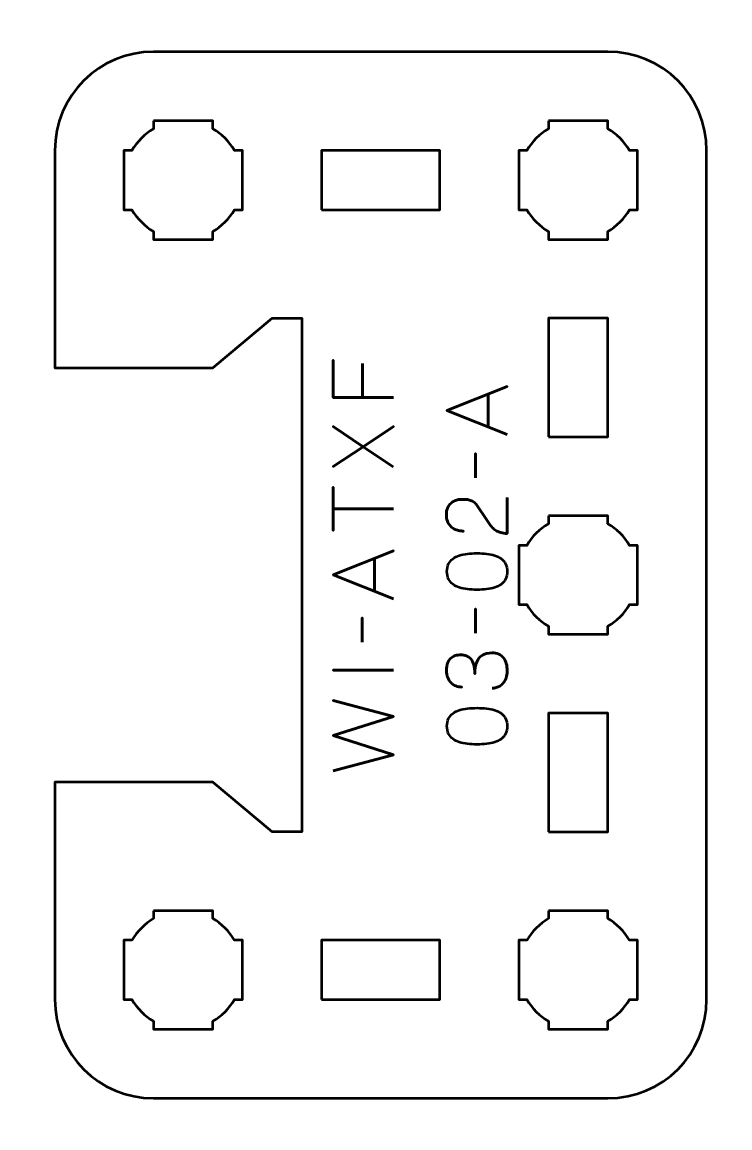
# Model space of a CAD drawing. Header units: centimetres. Extents: x -21 to 0, y -29.7 to 0.
# Drawn here: x -8.24 to -4.66, y -17.22 to -11.62 of the extents above; entities that cross this region are included whole.
import ezdxf

# ---------------------------------------------------------------- set-up
doc = ezdxf.new("R2010")
doc.units = ezdxf.units.CM
doc.header["$MEASUREMENT"] = 0
doc.layers.add('Layer 1', color=7, linetype='Continuous')

msp = doc.modelspace()

# ---------------------------------------------------------------- linework, layer by layer
at = {"layer": 'Layer 1', "color": 22, "lineweight": 53}
msp.add_open_spline([(-21, -29.19991), (-21, -29.19991), (-21, -0.49996), (-21, -0.49996), (-21, -0.49996), (-21, -0.22299), (-20.77691, 0), (-20.49991, 0), (-20.49991, 0), (-20.49991, 0), (-0.5001, 0), (-0.5001, 0), (-0.5001, 0), (-0.22296, 0), (0, -0.22299), (0, -0.49996), (0, -0.49996), (0, -0.49996), (0, -29.19991), (0, -29.19991), (0, -29.19991), (0, -29.47691), (-0.22296, -29.7), (-0.5001, -29.7), (-0.5001, -29.7), (-0.5001, -29.7), (-20.49991, -29.7), (-20.49991, -29.7), (-20.49991, -29.7), (-20.77691, -29.7), (-21, -29.47691), (-21, -29.19991)], degree=3, knots=[0, 0, 0, 0, 0.125, 0.125, 0.125, 0.125, 0.25, 0.25, 0.25, 0.25, 0.375, 0.375, 0.375, 0.375, 0.5, 0.5, 0.5, 0.5, 0.625, 0.625, 0.625, 0.625, 0.75, 0.75, 0.75, 0.75, 0.875, 0.875, 0.875, 0.875, 1, 1, 1, 1], dxfattribs=at)
at = {"layer": 'Layer 1', "color": 114, "lineweight": 53}
msp.add_open_spline([(-8.07493, -16.57487), (-8.07493, -16.57487), (-8.07494, -15.47493), (-8.07494, -15.47493), (-8.07494, -15.47493), (-8.07494, -15.47493), (-7.27494, -15.47494), (-7.27494, -15.47494), (-7.27494, -15.47494), (-7.27494, -15.47494), (-6.97493, -15.72494), (-6.97493, -15.72494), (-6.97493, -15.72494), (-6.97493, -15.72494), (-6.82493, -15.72494), (-6.82493, -15.72494), (-6.82493, -15.72494), (-6.82493, -15.72494), (-6.82493, -15.47493), (-6.82493, -15.47493), (-6.82493, -15.47493), (-6.82493, -15.47493), (-6.82493, -13.37494), (-6.82493, -13.37494), (-6.82493, -13.37494), (-6.82493, -13.37494), (-6.82493, -13.12494), (-6.82493, -13.12494), (-6.82493, -13.12494), (-6.82493, -13.12494), (-6.97493, -13.12494), (-6.97493, -13.12494), (-6.97493, -13.12494), (-6.97493, -13.12494), (-7.27493, -13.37494), (-7.27493, -13.37494), (-7.27493, -13.37494), (-7.27493, -13.37494), (-8.07493, -13.37494), (-8.07493, -13.37494), (-8.07493, -13.37494), (-8.07493, -13.37494), (-8.07493, -12.27501), (-8.07493, -12.27501), (-8.07493, -12.27501), (-8.07493, -11.99788), (-7.85183, -11.77492), (-7.57483, -11.77492), (-7.57483, -11.77492), (-7.57483, -11.77492), (-5.27491, -11.77492), (-5.27491, -11.77492), (-5.27491, -11.77492), (-4.9979, -11.77492), (-4.77495, -11.99788), (-4.77495, -12.27501), (-4.77495, -12.27501), (-4.77495, -12.27501), (-4.77495, -16.57487), (-4.77495, -16.57487), (-4.77495, -16.57487), (-4.77495, -16.85187), (-4.9979, -17.07496), (-5.27491, -17.07496), (-5.27491, -17.07496), (-5.27491, -17.07496), (-7.57483, -17.07496), (-7.57483, -17.07496), (-7.57483, -17.07496), (-7.85183, -17.07496), (-8.07493, -16.85187), (-8.07493, -16.57487)], degree=3, knots=[0, 0, 0, 0, 0.0555556, 0.0555556, 0.0555556, 0.0555556, 0.1111111, 0.1111111, 0.1111111, 0.1111111, 0.1666667, 0.1666667, 0.1666667, 0.1666667, 0.2222222, 0.2222222, 0.2222222, 0.2222222, 0.2777778, 0.2777778, 0.2777778, 0.2777778, 0.3333333, 0.3333333, 0.3333333, 0.3333333, 0.3888889, 0.3888889, 0.3888889, 0.3888889, 0.4444444, 0.4444444, 0.4444444, 0.4444444, 0.5, 0.5, 0.5, 0.5, 0.5555556, 0.5555556, 0.5555556, 0.5555556, 0.6111111, 0.6111111, 0.6111111, 0.6111111, 0.6666667, 0.6666667, 0.6666667, 0.6666667, 0.7222222, 0.7222222, 0.7222222, 0.7222222, 0.7777778, 0.7777778, 0.7777778, 0.7777778, 0.8333333, 0.8333333, 0.8333333, 0.8333333, 0.8888889, 0.8888889, 0.8888889, 0.8888889, 0.9444444, 0.9444444, 0.9444444, 0.9444444, 1, 1, 1, 1], dxfattribs=at)
at = {"layer": 'Layer 1', "lineweight": 53}
for points, knots in [([(-7.57489, -12.12502), (-7.57489, -12.12502), (-7.43032, -12.12502), (-7.43032, -12.12502), (-7.43032, -12.12502), (-7.43032, -12.12502), (-7.4249, -12.12495), (-7.4249, -12.12495), (-7.4249, -12.12495), (-7.4249, -12.12495), (-7.41947, -12.12502), (-7.41947, -12.12502), (-7.41947, -12.12502), (-7.41947, -12.12502), (-7.27489, -12.12502), (-7.27489, -12.12502), (-7.27489, -12.12502), (-7.27489, -12.12502), (-7.27489, -12.16508), (-7.27489, -12.16508), (-7.27489, -12.16508), (-7.22932, -12.19143), (-7.19134, -12.22944), (-7.165, -12.27501), (-7.165, -12.27501), (-7.165, -12.27501), (-7.12489, -12.27501), (-7.12489, -12.27501), (-7.12489, -12.27501), (-7.12489, -12.27501), (-7.12489, -12.57501), (-7.12489, -12.57501), (-7.12489, -12.57501), (-7.12489, -12.57501), (-7.16509, -12.57501), (-7.16509, -12.57501), (-7.16509, -12.57501), (-7.19143, -12.62051), (-7.22937, -12.65847), (-7.27489, -12.6848), (-7.27489, -12.6848), (-7.27489, -12.6848), (-7.27489, -12.72501), (-7.27489, -12.72501), (-7.27489, -12.72501), (-7.27489, -12.72501), (-7.57489, -12.72501), (-7.57489, -12.72501), (-7.57489, -12.72501), (-7.57489, -12.72501), (-7.57489, -12.68478), (-7.57489, -12.68478), (-7.57489, -12.68478), (-7.6204, -12.65845), (-7.65834, -12.6205), (-7.68469, -12.57501), (-7.68469, -12.57501), (-7.68469, -12.57501), (-7.72488, -12.57501), (-7.72488, -12.57501), (-7.72488, -12.57501), (-7.72488, -12.57501), (-7.72488, -12.42754), (-7.72488, -12.42754), (-7.72488, -12.42754), (-7.72488, -12.42754), (-7.7249, -12.42494), (-7.7249, -12.42494), (-7.7249, -12.42494), (-7.7249, -12.42494), (-7.72488, -12.42234), (-7.72488, -12.42234), (-7.72488, -12.42234), (-7.72488, -12.42234), (-7.72488, -12.27501), (-7.72488, -12.27501), (-7.72488, -12.27501), (-7.72488, -12.27501), (-7.68478, -12.27501), (-7.68478, -12.27501), (-7.68478, -12.27501), (-7.65844, -12.22945), (-7.62045, -12.19145), (-7.57489, -12.1651), (-7.57489, -12.1651), (-7.57489, -12.1651), (-7.57489, -12.12502), (-7.57489, -12.12502)], [0, 0, 0, 0, 0.0454545, 0.0454545, 0.0454545, 0.0454545, 0.0909091, 0.0909091, 0.0909091, 0.0909091, 0.1363636, 0.1363636, 0.1363636, 0.1363636, 0.1818182, 0.1818182, 0.1818182, 0.1818182, 0.2272727, 0.2272727, 0.2272727, 0.2272727, 0.2727273, 0.2727273, 0.2727273, 0.2727273, 0.3181818, 0.3181818, 0.3181818, 0.3181818, 0.3636364, 0.3636364, 0.3636364, 0.3636364, 0.4090909, 0.4090909, 0.4090909, 0.4090909, 0.4545455, 0.4545455, 0.4545455, 0.4545455, 0.5, 0.5, 0.5, 0.5, 0.5454545, 0.5454545, 0.5454545, 0.5454545, 0.5909091, 0.5909091, 0.5909091, 0.5909091, 0.6363636, 0.6363636, 0.6363636, 0.6363636, 0.6818182, 0.6818182, 0.6818182, 0.6818182, 0.7272727, 0.7272727, 0.7272727, 0.7272727, 0.7727273, 0.7727273, 0.7727273, 0.7727273, 0.8181818, 0.8181818, 0.8181818, 0.8181818, 0.8636364, 0.8636364, 0.8636364, 0.8636364, 0.9090909, 0.9090909, 0.9090909, 0.9090909, 0.9545455, 0.9545455, 0.9545455, 0.9545455, 1, 1, 1, 1]), ([(-5.57489, -12.12502), (-5.57489, -12.12502), (-5.43032, -12.12502), (-5.43032, -12.12502), (-5.43032, -12.12502), (-5.43032, -12.12502), (-5.4249, -12.12495), (-5.4249, -12.12495), (-5.4249, -12.12495), (-5.4249, -12.12495), (-5.41947, -12.12502), (-5.41947, -12.12502), (-5.41947, -12.12502), (-5.41947, -12.12502), (-5.27489, -12.12502), (-5.27489, -12.12502), (-5.27489, -12.12502), (-5.27489, -12.12502), (-5.27489, -12.16508), (-5.27489, -12.16508), (-5.27489, -12.16508), (-5.22932, -12.19143), (-5.19134, -12.22944), (-5.165, -12.27501), (-5.165, -12.27501), (-5.165, -12.27501), (-5.12489, -12.27501), (-5.12489, -12.27501), (-5.12489, -12.27501), (-5.12489, -12.27501), (-5.12489, -12.57501), (-5.12489, -12.57501), (-5.12489, -12.57501), (-5.12489, -12.57501), (-5.16509, -12.57501), (-5.16509, -12.57501), (-5.16509, -12.57501), (-5.19143, -12.62051), (-5.22937, -12.65847), (-5.27489, -12.6848), (-5.27489, -12.6848), (-5.27489, -12.6848), (-5.27489, -12.72501), (-5.27489, -12.72501), (-5.27489, -12.72501), (-5.27489, -12.72501), (-5.57489, -12.72501), (-5.57489, -12.72501), (-5.57489, -12.72501), (-5.57489, -12.72501), (-5.57489, -12.68478), (-5.57489, -12.68478), (-5.57489, -12.68478), (-5.6204, -12.65845), (-5.65834, -12.6205), (-5.68469, -12.57501), (-5.68469, -12.57501), (-5.68469, -12.57501), (-5.72488, -12.57501), (-5.72488, -12.57501), (-5.72488, -12.57501), (-5.72488, -12.57501), (-5.72488, -12.42754), (-5.72488, -12.42754), (-5.72488, -12.42754), (-5.72488, -12.42754), (-5.7249, -12.42494), (-5.7249, -12.42494), (-5.7249, -12.42494), (-5.7249, -12.42494), (-5.72488, -12.42234), (-5.72488, -12.42234), (-5.72488, -12.42234), (-5.72488, -12.42234), (-5.72488, -12.27501), (-5.72488, -12.27501), (-5.72488, -12.27501), (-5.72488, -12.27501), (-5.68478, -12.27501), (-5.68478, -12.27501), (-5.68478, -12.27501), (-5.65844, -12.22945), (-5.62045, -12.19145), (-5.57489, -12.1651), (-5.57489, -12.1651), (-5.57489, -12.1651), (-5.57489, -12.12502), (-5.57489, -12.12502)], [0, 0, 0, 0, 0.0454545, 0.0454545, 0.0454545, 0.0454545, 0.0909091, 0.0909091, 0.0909091, 0.0909091, 0.1363636, 0.1363636, 0.1363636, 0.1363636, 0.1818182, 0.1818182, 0.1818182, 0.1818182, 0.2272727, 0.2272727, 0.2272727, 0.2272727, 0.2727273, 0.2727273, 0.2727273, 0.2727273, 0.3181818, 0.3181818, 0.3181818, 0.3181818, 0.3636364, 0.3636364, 0.3636364, 0.3636364, 0.4090909, 0.4090909, 0.4090909, 0.4090909, 0.4545455, 0.4545455, 0.4545455, 0.4545455, 0.5, 0.5, 0.5, 0.5, 0.5454545, 0.5454545, 0.5454545, 0.5454545, 0.5909091, 0.5909091, 0.5909091, 0.5909091, 0.6363636, 0.6363636, 0.6363636, 0.6363636, 0.6818182, 0.6818182, 0.6818182, 0.6818182, 0.7272727, 0.7272727, 0.7272727, 0.7272727, 0.7727273, 0.7727273, 0.7727273, 0.7727273, 0.8181818, 0.8181818, 0.8181818, 0.8181818, 0.8636364, 0.8636364, 0.8636364, 0.8636364, 0.9090909, 0.9090909, 0.9090909, 0.9090909, 0.9545455, 0.9545455, 0.9545455, 0.9545455, 1, 1, 1, 1]), ([(-6.72488, -12.57501), (-6.72488, -12.57501), (-6.72488, -12.27501), (-6.72488, -12.27501), (-6.72488, -12.27501), (-6.72488, -12.27501), (-6.12489, -12.27501), (-6.12489, -12.27501), (-6.12489, -12.27501), (-6.12489, -12.27501), (-6.12489, -12.57501), (-6.12489, -12.57501), (-6.12489, -12.57501), (-6.12489, -12.57501), (-6.72488, -12.57501), (-6.72488, -12.57501)], [0, 0, 0, 0, 0.25, 0.25, 0.25, 0.25, 0.5, 0.5, 0.5, 0.5, 0.75, 0.75, 0.75, 0.75, 1, 1, 1, 1]), ([(-5.57491, -13.72496), (-5.57491, -13.72496), (-5.57491, -13.12496), (-5.57491, -13.12496), (-5.57491, -13.12496), (-5.57491, -13.12496), (-5.27491, -13.12496), (-5.27491, -13.12496), (-5.27491, -13.12496), (-5.27491, -13.12496), (-5.27491, -13.72496), (-5.27491, -13.72496), (-5.27491, -13.72496), (-5.27491, -13.72496), (-5.57491, -13.72496), (-5.57491, -13.72496)], [0, 0, 0, 0, 0.25, 0.25, 0.25, 0.25, 0.5, 0.5, 0.5, 0.5, 0.75, 0.75, 0.75, 0.75, 1, 1, 1, 1]), ([(-5.57489, -14.12502), (-5.57489, -14.12502), (-5.43032, -14.12502), (-5.43032, -14.12502), (-5.43032, -14.12502), (-5.43032, -14.12502), (-5.4249, -14.12495), (-5.4249, -14.12495), (-5.4249, -14.12495), (-5.4249, -14.12495), (-5.41947, -14.12502), (-5.41947, -14.12502), (-5.41947, -14.12502), (-5.41947, -14.12502), (-5.27489, -14.12502), (-5.27489, -14.12502), (-5.27489, -14.12502), (-5.27489, -14.12502), (-5.27489, -14.16508), (-5.27489, -14.16508), (-5.27489, -14.16508), (-5.22932, -14.19143), (-5.19134, -14.22944), (-5.165, -14.27501), (-5.165, -14.27501), (-5.165, -14.27501), (-5.12489, -14.27501), (-5.12489, -14.27501), (-5.12489, -14.27501), (-5.12489, -14.27501), (-5.12489, -14.57501), (-5.12489, -14.57501), (-5.12489, -14.57501), (-5.12489, -14.57501), (-5.16509, -14.57501), (-5.16509, -14.57501), (-5.16509, -14.57501), (-5.19143, -14.62051), (-5.22937, -14.65847), (-5.27489, -14.6848), (-5.27489, -14.6848), (-5.27489, -14.6848), (-5.27489, -14.72501), (-5.27489, -14.72501), (-5.27489, -14.72501), (-5.27489, -14.72501), (-5.57489, -14.72501), (-5.57489, -14.72501), (-5.57489, -14.72501), (-5.57489, -14.72501), (-5.57489, -14.68478), (-5.57489, -14.68478), (-5.57489, -14.68478), (-5.6204, -14.65845), (-5.65834, -14.6205), (-5.68469, -14.57501), (-5.68469, -14.57501), (-5.68469, -14.57501), (-5.72488, -14.57501), (-5.72488, -14.57501), (-5.72488, -14.57501), (-5.72488, -14.57501), (-5.72488, -14.42754), (-5.72488, -14.42754), (-5.72488, -14.42754), (-5.72488, -14.42754), (-5.7249, -14.42494), (-5.7249, -14.42494), (-5.7249, -14.42494), (-5.7249, -14.42494), (-5.72488, -14.42234), (-5.72488, -14.42234), (-5.72488, -14.42234), (-5.72488, -14.42234), (-5.72488, -14.27501), (-5.72488, -14.27501), (-5.72488, -14.27501), (-5.72488, -14.27501), (-5.68478, -14.27501), (-5.68478, -14.27501), (-5.68478, -14.27501), (-5.65844, -14.22945), (-5.62045, -14.19145), (-5.57489, -14.1651), (-5.57489, -14.1651), (-5.57489, -14.1651), (-5.57489, -14.12502), (-5.57489, -14.12502)], [0, 0, 0, 0, 0.0454545, 0.0454545, 0.0454545, 0.0454545, 0.0909091, 0.0909091, 0.0909091, 0.0909091, 0.1363636, 0.1363636, 0.1363636, 0.1363636, 0.1818182, 0.1818182, 0.1818182, 0.1818182, 0.2272727, 0.2272727, 0.2272727, 0.2272727, 0.2727273, 0.2727273, 0.2727273, 0.2727273, 0.3181818, 0.3181818, 0.3181818, 0.3181818, 0.3636364, 0.3636364, 0.3636364, 0.3636364, 0.4090909, 0.4090909, 0.4090909, 0.4090909, 0.4545455, 0.4545455, 0.4545455, 0.4545455, 0.5, 0.5, 0.5, 0.5, 0.5454545, 0.5454545, 0.5454545, 0.5454545, 0.5909091, 0.5909091, 0.5909091, 0.5909091, 0.6363636, 0.6363636, 0.6363636, 0.6363636, 0.6818182, 0.6818182, 0.6818182, 0.6818182, 0.7272727, 0.7272727, 0.7272727, 0.7272727, 0.7727273, 0.7727273, 0.7727273, 0.7727273, 0.8181818, 0.8181818, 0.8181818, 0.8181818, 0.8636364, 0.8636364, 0.8636364, 0.8636364, 0.9090909, 0.9090909, 0.9090909, 0.9090909, 0.9545455, 0.9545455, 0.9545455, 0.9545455, 1, 1, 1, 1]), ([(-5.57491, -15.72492), (-5.57491, -15.72492), (-5.57491, -15.12492), (-5.57491, -15.12492), (-5.57491, -15.12492), (-5.57491, -15.12492), (-5.27491, -15.12492), (-5.27491, -15.12492), (-5.27491, -15.12492), (-5.27491, -15.12492), (-5.27491, -15.72492), (-5.27491, -15.72492), (-5.27491, -15.72492), (-5.27491, -15.72492), (-5.57491, -15.72492), (-5.57491, -15.72492)], [0, 0, 0, 0, 0.25, 0.25, 0.25, 0.25, 0.5, 0.5, 0.5, 0.5, 0.75, 0.75, 0.75, 0.75, 1, 1, 1, 1]), ([(-7.57489, -16.12502), (-7.57489, -16.12502), (-7.43032, -16.12502), (-7.43032, -16.12502), (-7.43032, -16.12502), (-7.43032, -16.12502), (-7.4249, -16.12495), (-7.4249, -16.12495), (-7.4249, -16.12495), (-7.4249, -16.12495), (-7.41947, -16.12502), (-7.41947, -16.12502), (-7.41947, -16.12502), (-7.41947, -16.12502), (-7.27489, -16.12502), (-7.27489, -16.12502), (-7.27489, -16.12502), (-7.27489, -16.12502), (-7.27489, -16.16508), (-7.27489, -16.16508), (-7.27489, -16.16508), (-7.22932, -16.19143), (-7.19134, -16.22944), (-7.165, -16.27501), (-7.165, -16.27501), (-7.165, -16.27501), (-7.12489, -16.27501), (-7.12489, -16.27501), (-7.12489, -16.27501), (-7.12489, -16.27501), (-7.12489, -16.57501), (-7.12489, -16.57501), (-7.12489, -16.57501), (-7.12489, -16.57501), (-7.16509, -16.57501), (-7.16509, -16.57501), (-7.16509, -16.57501), (-7.19143, -16.62051), (-7.22937, -16.65847), (-7.27489, -16.6848), (-7.27489, -16.6848), (-7.27489, -16.6848), (-7.27489, -16.72501), (-7.27489, -16.72501), (-7.27489, -16.72501), (-7.27489, -16.72501), (-7.57489, -16.72501), (-7.57489, -16.72501), (-7.57489, -16.72501), (-7.57489, -16.72501), (-7.57489, -16.68478), (-7.57489, -16.68478), (-7.57489, -16.68478), (-7.6204, -16.65845), (-7.65834, -16.6205), (-7.68469, -16.57501), (-7.68469, -16.57501), (-7.68469, -16.57501), (-7.72488, -16.57501), (-7.72488, -16.57501), (-7.72488, -16.57501), (-7.72488, -16.57501), (-7.72488, -16.42754), (-7.72488, -16.42754), (-7.72488, -16.42754), (-7.72488, -16.42754), (-7.7249, -16.42494), (-7.7249, -16.42494), (-7.7249, -16.42494), (-7.7249, -16.42494), (-7.72488, -16.42234), (-7.72488, -16.42234), (-7.72488, -16.42234), (-7.72488, -16.42234), (-7.72488, -16.27501), (-7.72488, -16.27501), (-7.72488, -16.27501), (-7.72488, -16.27501), (-7.68478, -16.27501), (-7.68478, -16.27501), (-7.68478, -16.27501), (-7.65844, -16.22945), (-7.62045, -16.19145), (-7.57489, -16.1651), (-7.57489, -16.1651), (-7.57489, -16.1651), (-7.57489, -16.12502), (-7.57489, -16.12502)], [0, 0, 0, 0, 0.0454545, 0.0454545, 0.0454545, 0.0454545, 0.0909091, 0.0909091, 0.0909091, 0.0909091, 0.1363636, 0.1363636, 0.1363636, 0.1363636, 0.1818182, 0.1818182, 0.1818182, 0.1818182, 0.2272727, 0.2272727, 0.2272727, 0.2272727, 0.2727273, 0.2727273, 0.2727273, 0.2727273, 0.3181818, 0.3181818, 0.3181818, 0.3181818, 0.3636364, 0.3636364, 0.3636364, 0.3636364, 0.4090909, 0.4090909, 0.4090909, 0.4090909, 0.4545455, 0.4545455, 0.4545455, 0.4545455, 0.5, 0.5, 0.5, 0.5, 0.5454545, 0.5454545, 0.5454545, 0.5454545, 0.5909091, 0.5909091, 0.5909091, 0.5909091, 0.6363636, 0.6363636, 0.6363636, 0.6363636, 0.6818182, 0.6818182, 0.6818182, 0.6818182, 0.7272727, 0.7272727, 0.7272727, 0.7272727, 0.7727273, 0.7727273, 0.7727273, 0.7727273, 0.8181818, 0.8181818, 0.8181818, 0.8181818, 0.8636364, 0.8636364, 0.8636364, 0.8636364, 0.9090909, 0.9090909, 0.9090909, 0.9090909, 0.9545455, 0.9545455, 0.9545455, 0.9545455, 1, 1, 1, 1]), ([(-5.57489, -16.12502), (-5.57489, -16.12502), (-5.43032, -16.12502), (-5.43032, -16.12502), (-5.43032, -16.12502), (-5.43032, -16.12502), (-5.4249, -16.12495), (-5.4249, -16.12495), (-5.4249, -16.12495), (-5.4249, -16.12495), (-5.41947, -16.12502), (-5.41947, -16.12502), (-5.41947, -16.12502), (-5.41947, -16.12502), (-5.27489, -16.12502), (-5.27489, -16.12502), (-5.27489, -16.12502), (-5.27489, -16.12502), (-5.27489, -16.16508), (-5.27489, -16.16508), (-5.27489, -16.16508), (-5.22932, -16.19143), (-5.19134, -16.22944), (-5.165, -16.27501), (-5.165, -16.27501), (-5.165, -16.27501), (-5.12489, -16.27501), (-5.12489, -16.27501), (-5.12489, -16.27501), (-5.12489, -16.27501), (-5.12489, -16.57501), (-5.12489, -16.57501), (-5.12489, -16.57501), (-5.12489, -16.57501), (-5.16509, -16.57501), (-5.16509, -16.57501), (-5.16509, -16.57501), (-5.19143, -16.62051), (-5.22937, -16.65847), (-5.27489, -16.6848), (-5.27489, -16.6848), (-5.27489, -16.6848), (-5.27489, -16.72501), (-5.27489, -16.72501), (-5.27489, -16.72501), (-5.27489, -16.72501), (-5.57489, -16.72501), (-5.57489, -16.72501), (-5.57489, -16.72501), (-5.57489, -16.72501), (-5.57489, -16.68478), (-5.57489, -16.68478), (-5.57489, -16.68478), (-5.6204, -16.65845), (-5.65834, -16.6205), (-5.68469, -16.57501), (-5.68469, -16.57501), (-5.68469, -16.57501), (-5.72488, -16.57501), (-5.72488, -16.57501), (-5.72488, -16.57501), (-5.72488, -16.57501), (-5.72488, -16.42754), (-5.72488, -16.42754), (-5.72488, -16.42754), (-5.72488, -16.42754), (-5.7249, -16.42494), (-5.7249, -16.42494), (-5.7249, -16.42494), (-5.7249, -16.42494), (-5.72488, -16.42234), (-5.72488, -16.42234), (-5.72488, -16.42234), (-5.72488, -16.42234), (-5.72488, -16.27501), (-5.72488, -16.27501), (-5.72488, -16.27501), (-5.72488, -16.27501), (-5.68478, -16.27501), (-5.68478, -16.27501), (-5.68478, -16.27501), (-5.65844, -16.22945), (-5.62045, -16.19145), (-5.57489, -16.1651), (-5.57489, -16.1651), (-5.57489, -16.1651), (-5.57489, -16.12502), (-5.57489, -16.12502)], [0, 0, 0, 0, 0.0454545, 0.0454545, 0.0454545, 0.0454545, 0.0909091, 0.0909091, 0.0909091, 0.0909091, 0.1363636, 0.1363636, 0.1363636, 0.1363636, 0.1818182, 0.1818182, 0.1818182, 0.1818182, 0.2272727, 0.2272727, 0.2272727, 0.2272727, 0.2727273, 0.2727273, 0.2727273, 0.2727273, 0.3181818, 0.3181818, 0.3181818, 0.3181818, 0.3636364, 0.3636364, 0.3636364, 0.3636364, 0.4090909, 0.4090909, 0.4090909, 0.4090909, 0.4545455, 0.4545455, 0.4545455, 0.4545455, 0.5, 0.5, 0.5, 0.5, 0.5454545, 0.5454545, 0.5454545, 0.5454545, 0.5909091, 0.5909091, 0.5909091, 0.5909091, 0.6363636, 0.6363636, 0.6363636, 0.6363636, 0.6818182, 0.6818182, 0.6818182, 0.6818182, 0.7272727, 0.7272727, 0.7272727, 0.7272727, 0.7727273, 0.7727273, 0.7727273, 0.7727273, 0.8181818, 0.8181818, 0.8181818, 0.8181818, 0.8636364, 0.8636364, 0.8636364, 0.8636364, 0.9090909, 0.9090909, 0.9090909, 0.9090909, 0.9545455, 0.9545455, 0.9545455, 0.9545455, 1, 1, 1, 1]), ([(-6.72488, -16.57487), (-6.72488, -16.57487), (-6.72488, -16.27486), (-6.72488, -16.27486), (-6.72488, -16.27486), (-6.72488, -16.27486), (-6.12489, -16.27486), (-6.12489, -16.27486), (-6.12489, -16.27486), (-6.12489, -16.27486), (-6.12489, -16.57487), (-6.12489, -16.57487), (-6.12489, -16.57487), (-6.12489, -16.57487), (-6.72488, -16.57487), (-6.72488, -16.57487)], [0, 0, 0, 0, 0.25, 0.25, 0.25, 0.25, 0.5, 0.5, 0.5, 0.5, 0.75, 0.75, 0.75, 0.75, 1, 1, 1, 1])]:
    msp.add_open_spline(points, degree=3, knots=knots, dxfattribs=at)
at = {"layer": 'Layer 1', "color": 30, "lineweight": 53}
for points, knots in [([(-6.35988, -13.5262), (-6.35988, -13.5262), (-6.6651, -13.5262), (-6.6651, -13.5262), (-6.6651, -13.5262), (-6.6651, -13.5262), (-6.6651, -13.33697), (-6.6651, -13.33697), (-6.6651, -13.33697), (-6.6651, -13.33697), (-6.6651, -13.5262), (-6.6651, -13.5262), (-6.6651, -13.5262), (-6.6651, -13.5262), (-6.35988, -13.5262), (-6.35988, -13.5262)], [0, 0, 0, 0, 0.25, 0.25, 0.25, 0.25, 0.5, 0.5, 0.5, 0.5, 0.75, 0.75, 0.75, 0.75, 1, 1, 1, 1]), ([(-6.51694, -13.35433), (-6.51694, -13.35433), (-6.51694, -13.5262), (-6.51694, -13.5262), (-6.51694, -13.5262), (-6.51694, -13.5262), (-6.51694, -13.35433), (-6.51694, -13.35433)], [0, 0, 0, 0, 0.5, 0.5, 0.5, 0.5, 1, 1, 1, 1]), ([(-5.78457, -13.71289), (-5.78457, -13.71289), (-6.08979, -13.59182), (-6.08979, -13.59182), (-6.08979, -13.59182), (-6.08979, -13.59182), (-5.78457, -13.47032), (-5.78457, -13.47032), (-5.78457, -13.47032), (-5.78457, -13.47032), (-6.08979, -13.59182), (-6.08979, -13.59182), (-6.08979, -13.59182), (-6.08979, -13.59182), (-5.78457, -13.71289), (-5.78457, -13.71289)], [0, 0, 0, 0, 0.25, 0.25, 0.25, 0.25, 0.5, 0.5, 0.5, 0.5, 0.75, 0.75, 0.75, 0.75, 1, 1, 1, 1]), ([(-5.88067, -13.67479), (-5.88067, -13.67479), (-5.88067, -13.50885), (-5.88067, -13.50885), (-5.88067, -13.50885), (-5.88067, -13.50885), (-5.88067, -13.67479), (-5.88067, -13.67479)], [0, 0, 0, 0, 0.5, 0.5, 0.5, 0.5, 1, 1, 1, 1]), ([(-6.362, -13.87756), (-6.362, -13.87756), (-6.51355, -13.77511), (-6.51355, -13.77511), (-6.51355, -13.77511), (-6.51355, -13.77511), (-6.6651, -13.87587), (-6.6651, -13.87587), (-6.6651, -13.87587), (-6.6651, -13.87587), (-6.51355, -13.77511), (-6.51355, -13.77511), (-6.51355, -13.77511), (-6.51355, -13.77511), (-6.6651, -13.67309), (-6.6651, -13.67309), (-6.6651, -13.67309), (-6.6651, -13.67309), (-6.51355, -13.77511), (-6.51355, -13.77511), (-6.51355, -13.77511), (-6.51355, -13.77511), (-6.35988, -13.67309), (-6.35988, -13.67309), (-6.35988, -13.67309), (-6.35988, -13.67309), (-6.51355, -13.77511), (-6.51355, -13.77511), (-6.51355, -13.77511), (-6.51355, -13.77511), (-6.362, -13.87756), (-6.362, -13.87756)], [0, 0, 0, 0, 0.125, 0.125, 0.125, 0.125, 0.25, 0.25, 0.25, 0.25, 0.375, 0.375, 0.375, 0.375, 0.5, 0.5, 0.5, 0.5, 0.625, 0.625, 0.625, 0.625, 0.75, 0.75, 0.75, 0.75, 0.875, 0.875, 0.875, 0.875, 1, 1, 1, 1]), ([(-5.94417, -13.93302), (-5.94417, -13.93302), (-5.94417, -13.80983), (-5.94417, -13.80983), (-5.94417, -13.80983), (-5.94417, -13.80983), (-5.94417, -13.93302), (-5.94417, -13.93302)], [0, 0, 0, 0, 0.5, 0.5, 0.5, 0.5, 1, 1, 1, 1]), ([(-6.35988, -14.09007), (-6.35988, -14.09007), (-6.6651, -14.09007), (-6.6651, -14.09007), (-6.6651, -14.09007), (-6.6651, -14.09007), (-6.6651, -14.19971), (-6.6651, -14.19971), (-6.6651, -14.19971), (-6.6651, -14.19971), (-6.6651, -13.97958), (-6.6651, -13.97958), (-6.6651, -13.97958), (-6.6651, -13.97958), (-6.6651, -14.09007), (-6.6651, -14.09007), (-6.6651, -14.09007), (-6.6651, -14.09007), (-6.35988, -14.09007), (-6.35988, -14.09007)], [0, 0, 0, 0, 0.2, 0.2, 0.2, 0.2, 0.4, 0.4, 0.4, 0.4, 0.6, 0.6, 0.6, 0.6, 0.8, 0.8, 0.8, 0.8, 1, 1, 1, 1]), ([(-5.78457, -14.03292), (-5.78457, -14.03292), (-5.78457, -14.21453), (-5.78457, -14.21453), (-5.78457, -14.21453), (-5.79685, -14.21418), (-5.80771, -14.21263), (-5.81703, -14.21001), (-5.81703, -14.21001), (-5.82634, -14.20733), (-5.83452, -14.20374), (-5.84158, -14.19929), (-5.84158, -14.19929), (-5.84863, -14.19477), (-5.85491, -14.18962), (-5.86042, -14.18377), (-5.86042, -14.18377), (-5.86599, -14.17791), (-5.87107, -14.17163), (-5.87587, -14.16486), (-5.87587, -14.16486), (-5.8806, -14.15809), (-5.88532, -14.1511), (-5.88998, -14.14383), (-5.88998, -14.14383), (-5.88998, -14.14383), (-5.93824, -14.07144), (-5.93824, -14.07144), (-5.93824, -14.07144), (-5.94346, -14.06404), (-5.9491, -14.05825), (-5.95531, -14.05416), (-5.95531, -14.05416), (-5.96145, -14.05), (-5.96794, -14.0471), (-5.97472, -14.04534), (-5.97472, -14.04534), (-5.98156, -14.04365), (-5.98847, -14.04259), (-5.9956, -14.04224), (-5.9956, -14.04224), (-6.00273, -14.04188), (-6.00985, -14.04174), (-6.01698, -14.04181), (-6.01698, -14.04181), (-6.02283, -14.04181), (-6.02911, -14.04259), (-6.03589, -14.04414), (-6.03589, -14.04414), (-6.04259, -14.04576), (-6.04929, -14.0483), (-6.05592, -14.0519), (-6.05592, -14.0519), (-6.06256, -14.0555), (-6.06862, -14.0603), (-6.07413, -14.06629), (-6.07413, -14.06629), (-6.07956, -14.07229), (-6.08393, -14.0797), (-6.08725, -14.08852), (-6.08725, -14.08852), (-6.09057, -14.09734), (-6.09226, -14.10771), (-6.09233, -14.1197), (-6.09233, -14.1197), (-6.09226, -14.13177), (-6.09057, -14.14242), (-6.08732, -14.1516), (-6.08732, -14.1516), (-6.08408, -14.16077), (-6.07956, -14.1686), (-6.07385, -14.17509), (-6.07385, -14.17509), (-6.06813, -14.18158), (-6.0615, -14.1868), (-6.05409, -14.19089), (-6.05409, -14.19089), (-6.04668, -14.19499), (-6.03878, -14.19795), (-6.03045, -14.19985), (-6.03045, -14.19985), (-6.02213, -14.20176), (-6.01366, -14.20268), (-6.00512, -14.20268), (-6.00512, -14.20268), (-6.01366, -14.20268), (-6.02213, -14.20176), (-6.03045, -14.19985), (-6.03045, -14.19985), (-6.03878, -14.19795), (-6.04668, -14.19499), (-6.05409, -14.19089), (-6.05409, -14.19089), (-6.0615, -14.1868), (-6.06813, -14.18158), (-6.07385, -14.17509), (-6.07385, -14.17509), (-6.07956, -14.1686), (-6.08408, -14.16077), (-6.08732, -14.1516), (-6.08732, -14.1516), (-6.09057, -14.14242), (-6.09226, -14.13177), (-6.09233, -14.1197), (-6.09233, -14.1197), (-6.09226, -14.10771), (-6.09057, -14.09734), (-6.08725, -14.08852), (-6.08725, -14.08852), (-6.08393, -14.0797), (-6.07956, -14.07229), (-6.07413, -14.06629), (-6.07413, -14.06629), (-6.06862, -14.0603), (-6.06256, -14.0555), (-6.05592, -14.0519), (-6.05592, -14.0519), (-6.04929, -14.0483), (-6.04259, -14.04576), (-6.03589, -14.04414), (-6.03589, -14.04414), (-6.02911, -14.04259), (-6.02283, -14.04181), (-6.01698, -14.04181), (-6.01698, -14.04181), (-6.00985, -14.04174), (-6.00273, -14.04188), (-5.9956, -14.04224), (-5.9956, -14.04224), (-5.98847, -14.04259), (-5.98156, -14.04365), (-5.97472, -14.04534), (-5.97472, -14.04534), (-5.96794, -14.0471), (-5.96145, -14.05), (-5.95531, -14.05416), (-5.95531, -14.05416), (-5.9491, -14.05825), (-5.94346, -14.06404), (-5.93824, -14.07144), (-5.93824, -14.07144), (-5.93824, -14.07144), (-5.88998, -14.14383), (-5.88998, -14.14383), (-5.88998, -14.14383), (-5.88532, -14.1511), (-5.8806, -14.15809), (-5.87587, -14.16486), (-5.87587, -14.16486), (-5.87107, -14.17163), (-5.86599, -14.17791), (-5.86042, -14.18377), (-5.86042, -14.18377), (-5.85491, -14.18962), (-5.84863, -14.19477), (-5.84158, -14.19929), (-5.84158, -14.19929), (-5.83452, -14.20374), (-5.82634, -14.20733), (-5.81703, -14.21001), (-5.81703, -14.21001), (-5.80771, -14.21263), (-5.79685, -14.21418), (-5.78457, -14.21453), (-5.78457, -14.21453), (-5.78457, -14.21453), (-5.78457, -14.03292), (-5.78457, -14.03292)], [0, 0, 0, 0, 0.0238095, 0.0238095, 0.0238095, 0.0238095, 0.047619, 0.047619, 0.047619, 0.047619, 0.0714286, 0.0714286, 0.0714286, 0.0714286, 0.0952381, 0.0952381, 0.0952381, 0.0952381, 0.1190476, 0.1190476, 0.1190476, 0.1190476, 0.1428571, 0.1428571, 0.1428571, 0.1428571, 0.1666667, 0.1666667, 0.1666667, 0.1666667, 0.1904762, 0.1904762, 0.1904762, 0.1904762, 0.2142857, 0.2142857, 0.2142857, 0.2142857, 0.2380952, 0.2380952, 0.2380952, 0.2380952, 0.2619048, 0.2619048, 0.2619048, 0.2619048, 0.2857143, 0.2857143, 0.2857143, 0.2857143, 0.3095238, 0.3095238, 0.3095238, 0.3095238, 0.3333333, 0.3333333, 0.3333333, 0.3333333, 0.3571429, 0.3571429, 0.3571429, 0.3571429, 0.3809524, 0.3809524, 0.3809524, 0.3809524, 0.4047619, 0.4047619, 0.4047619, 0.4047619, 0.4285714, 0.4285714, 0.4285714, 0.4285714, 0.452381, 0.452381, 0.452381, 0.452381, 0.4761905, 0.4761905, 0.4761905, 0.4761905, 0.5, 0.5, 0.5, 0.5, 0.5238095, 0.5238095, 0.5238095, 0.5238095, 0.547619, 0.547619, 0.547619, 0.547619, 0.5714286, 0.5714286, 0.5714286, 0.5714286, 0.5952381, 0.5952381, 0.5952381, 0.5952381, 0.6190476, 0.6190476, 0.6190476, 0.6190476, 0.6428571, 0.6428571, 0.6428571, 0.6428571, 0.6666667, 0.6666667, 0.6666667, 0.6666667, 0.6904762, 0.6904762, 0.6904762, 0.6904762, 0.7142857, 0.7142857, 0.7142857, 0.7142857, 0.7380952, 0.7380952, 0.7380952, 0.7380952, 0.7619048, 0.7619048, 0.7619048, 0.7619048, 0.7857143, 0.7857143, 0.7857143, 0.7857143, 0.8095238, 0.8095238, 0.8095238, 0.8095238, 0.8333333, 0.8333333, 0.8333333, 0.8333333, 0.8571429, 0.8571429, 0.8571429, 0.8571429, 0.8809524, 0.8809524, 0.8809524, 0.8809524, 0.9047619, 0.9047619, 0.9047619, 0.9047619, 0.9285714, 0.9285714, 0.9285714, 0.9285714, 0.952381, 0.952381, 0.952381, 0.952381, 0.9761905, 0.9761905, 0.9761905, 0.9761905, 1, 1, 1, 1]), ([(-6.35988, -14.54557), (-6.35988, -14.54557), (-6.6651, -14.4245), (-6.6651, -14.4245), (-6.6651, -14.4245), (-6.6651, -14.4245), (-6.35988, -14.303), (-6.35988, -14.303), (-6.35988, -14.303), (-6.35988, -14.303), (-6.6651, -14.4245), (-6.6651, -14.4245), (-6.6651, -14.4245), (-6.6651, -14.4245), (-6.35988, -14.54557), (-6.35988, -14.54557)], [0, 0, 0, 0, 0.25, 0.25, 0.25, 0.25, 0.5, 0.5, 0.5, 0.5, 0.75, 0.75, 0.75, 0.75, 1, 1, 1, 1]), ([(-5.78457, -14.40714), (-5.78464, -14.39233), (-5.78725, -14.37956), (-5.79233, -14.3689), (-5.79233, -14.3689), (-5.79741, -14.35832), (-5.80468, -14.3495), (-5.81392, -14.34245), (-5.81392, -14.34245), (-5.82323, -14.33546), (-5.83424, -14.32996), (-5.84694, -14.32587), (-5.84694, -14.32587), (-5.85964, -14.32184), (-5.87354, -14.31895), (-5.88878, -14.31733), (-5.88878, -14.31733), (-5.90402, -14.31563), (-5.92004, -14.31479), (-5.93697, -14.31486), (-5.93697, -14.31486), (-5.95383, -14.31479), (-5.96985, -14.31563), (-5.98502, -14.31733), (-5.98502, -14.31733), (-6.00019, -14.31895), (-6.01416, -14.32184), (-6.02686, -14.32587), (-6.02686, -14.32587), (-6.03949, -14.32996), (-6.05049, -14.33546), (-6.05988, -14.34245), (-6.05988, -14.34245), (-6.06919, -14.3495), (-6.07646, -14.35832), (-6.08154, -14.3689), (-6.08154, -14.3689), (-6.08669, -14.37956), (-6.0893, -14.39233), (-6.08937, -14.40714), (-6.08937, -14.40714), (-6.0893, -14.42196), (-6.08669, -14.43473), (-6.08154, -14.44539), (-6.08154, -14.44539), (-6.07646, -14.45597), (-6.06919, -14.46479), (-6.05988, -14.47184), (-6.05988, -14.47184), (-6.05049, -14.47883), (-6.03949, -14.48433), (-6.02686, -14.48842), (-6.02686, -14.48842), (-6.01416, -14.49245), (-6.00019, -14.49534), (-5.98502, -14.49696), (-5.98502, -14.49696), (-5.96985, -14.49865), (-5.95383, -14.4995), (-5.93697, -14.49943), (-5.93697, -14.49943), (-5.92004, -14.4995), (-5.90402, -14.49865), (-5.88878, -14.49696), (-5.88878, -14.49696), (-5.87354, -14.49534), (-5.85964, -14.49245), (-5.84694, -14.48842), (-5.84694, -14.48842), (-5.83424, -14.48433), (-5.82323, -14.47883), (-5.81392, -14.47184), (-5.81392, -14.47184), (-5.80468, -14.46479), (-5.79741, -14.45597), (-5.79233, -14.44539), (-5.79233, -14.44539), (-5.78725, -14.43473), (-5.78464, -14.42196), (-5.78457, -14.40714)], [0, 0, 0, 0, 0.05, 0.05, 0.05, 0.05, 0.1, 0.1, 0.1, 0.1, 0.15, 0.15, 0.15, 0.15, 0.2, 0.2, 0.2, 0.2, 0.25, 0.25, 0.25, 0.25, 0.3, 0.3, 0.3, 0.3, 0.35, 0.35, 0.35, 0.35, 0.4, 0.4, 0.4, 0.4, 0.45, 0.45, 0.45, 0.45, 0.5, 0.5, 0.5, 0.5, 0.55, 0.55, 0.55, 0.55, 0.6, 0.6, 0.6, 0.6, 0.65, 0.65, 0.65, 0.65, 0.7, 0.7, 0.7, 0.7, 0.75, 0.75, 0.75, 0.75, 0.8, 0.8, 0.8, 0.8, 0.85, 0.85, 0.85, 0.85, 0.9, 0.9, 0.9, 0.9, 0.95, 0.95, 0.95, 0.95, 1, 1, 1, 1]), ([(-5.78457, -14.40714), (-5.78464, -14.39233), (-5.78725, -14.37956), (-5.79233, -14.3689), (-5.79233, -14.3689), (-5.79741, -14.35832), (-5.80468, -14.3495), (-5.81392, -14.34245), (-5.81392, -14.34245), (-5.82323, -14.33546), (-5.83424, -14.32996), (-5.84694, -14.32587), (-5.84694, -14.32587), (-5.85964, -14.32184), (-5.87354, -14.31895), (-5.88878, -14.31733), (-5.88878, -14.31733), (-5.90402, -14.31563), (-5.92004, -14.31479), (-5.93697, -14.31486), (-5.93697, -14.31486), (-5.95383, -14.31479), (-5.96985, -14.31563), (-5.98502, -14.31733), (-5.98502, -14.31733), (-6.00019, -14.31895), (-6.01416, -14.32184), (-6.02686, -14.32587), (-6.02686, -14.32587), (-6.03949, -14.32996), (-6.05049, -14.33546), (-6.05988, -14.34245), (-6.05988, -14.34245), (-6.06919, -14.3495), (-6.07646, -14.35832), (-6.08154, -14.3689), (-6.08154, -14.3689), (-6.08669, -14.37956), (-6.0893, -14.39233), (-6.08937, -14.40714), (-6.08937, -14.40714), (-6.0893, -14.42196), (-6.08669, -14.43473), (-6.08154, -14.44539), (-6.08154, -14.44539), (-6.07646, -14.45597), (-6.06919, -14.46479), (-6.05988, -14.47184), (-6.05988, -14.47184), (-6.05049, -14.47883), (-6.03949, -14.48433), (-6.02686, -14.48842), (-6.02686, -14.48842), (-6.01416, -14.49245), (-6.00019, -14.49534), (-5.98502, -14.49696), (-5.98502, -14.49696), (-5.96985, -14.49865), (-5.95383, -14.4995), (-5.93697, -14.49943), (-5.93697, -14.49943), (-5.92004, -14.4995), (-5.90402, -14.49865), (-5.88878, -14.49696), (-5.88878, -14.49696), (-5.87354, -14.49534), (-5.85964, -14.49245), (-5.84694, -14.48842), (-5.84694, -14.48842), (-5.83424, -14.48433), (-5.82323, -14.47883), (-5.81392, -14.47184), (-5.81392, -14.47184), (-5.80468, -14.46479), (-5.79741, -14.45597), (-5.79233, -14.44539), (-5.79233, -14.44539), (-5.78725, -14.43473), (-5.78464, -14.42196), (-5.78457, -14.40714)], [0, 0, 0, 0, 0.05, 0.05, 0.05, 0.05, 0.1, 0.1, 0.1, 0.1, 0.15, 0.15, 0.15, 0.15, 0.2, 0.2, 0.2, 0.2, 0.25, 0.25, 0.25, 0.25, 0.3, 0.3, 0.3, 0.3, 0.35, 0.35, 0.35, 0.35, 0.4, 0.4, 0.4, 0.4, 0.45, 0.45, 0.45, 0.45, 0.5, 0.5, 0.5, 0.5, 0.55, 0.55, 0.55, 0.55, 0.6, 0.6, 0.6, 0.6, 0.65, 0.65, 0.65, 0.65, 0.7, 0.7, 0.7, 0.7, 0.75, 0.75, 0.75, 0.75, 0.8, 0.8, 0.8, 0.8, 0.85, 0.85, 0.85, 0.85, 0.9, 0.9, 0.9, 0.9, 0.95, 0.95, 0.95, 0.95, 1, 1, 1, 1]), ([(-6.45598, -14.50747), (-6.45598, -14.50747), (-6.45598, -14.34153), (-6.45598, -14.34153), (-6.45598, -14.34153), (-6.45598, -14.34153), (-6.45598, -14.50747), (-6.45598, -14.50747)], [0, 0, 0, 0, 0.5, 0.5, 0.5, 0.5, 1, 1, 1, 1]), ([(-5.94417, -14.71956), (-5.94417, -14.71956), (-5.94417, -14.59637), (-5.94417, -14.59637), (-5.94417, -14.59637), (-5.94417, -14.59637), (-5.94417, -14.71956), (-5.94417, -14.71956)], [0, 0, 0, 0, 0.5, 0.5, 0.5, 0.5, 1, 1, 1, 1]), ([(-6.51948, -14.7657), (-6.51948, -14.7657), (-6.51948, -14.64251), (-6.51948, -14.64251), (-6.51948, -14.64251), (-6.51948, -14.64251), (-6.51948, -14.7657), (-6.51948, -14.7657)], [0, 0, 0, 0, 0.5, 0.5, 0.5, 0.5, 1, 1, 1, 1]), ([(-5.86119, -14.99811), (-5.84595, -14.99804), (-5.83269, -14.99451), (-5.82119, -14.98753), (-5.82119, -14.98753), (-5.80976, -14.98054), (-5.8008, -14.97059), (-5.79438, -14.95761), (-5.79438, -14.95761), (-5.78796, -14.94463), (-5.78471, -14.92904), (-5.78457, -14.9109), (-5.78457, -14.9109), (-5.78457, -14.89729), (-5.78598, -14.88494), (-5.78894, -14.87372), (-5.78894, -14.87372), (-5.79191, -14.86257), (-5.79649, -14.85298), (-5.80277, -14.84486), (-5.80277, -14.84486), (-5.80905, -14.83675), (-5.81717, -14.83054), (-5.82704, -14.8261), (-5.82704, -14.8261), (-5.83699, -14.82172), (-5.84892, -14.81954), (-5.86289, -14.81947), (-5.86289, -14.81947), (-5.88151, -14.81939), (-5.89725, -14.8232), (-5.91002, -14.83075), (-5.91002, -14.83075), (-5.92279, -14.8383), (-5.93238, -14.85002), (-5.93894, -14.86575), (-5.93894, -14.86575), (-5.94551, -14.88148), (-5.94882, -14.90166), (-5.94882, -14.92614), (-5.94882, -14.92614), (-5.94875, -14.90787), (-5.95044, -14.89256), (-5.9539, -14.88007), (-5.9539, -14.88007), (-5.95736, -14.86765), (-5.96223, -14.85771), (-5.96858, -14.85023), (-5.96858, -14.85023), (-5.97486, -14.84275), (-5.98234, -14.83732), (-5.99094, -14.83407), (-5.99094, -14.83407), (-5.99948, -14.83075), (-6.00886, -14.82913), (-6.01909, -14.8292), (-6.01909, -14.8292), (-6.02933, -14.82913), (-6.03878, -14.83054), (-6.04753, -14.83336), (-6.04753, -14.83336), (-6.05628, -14.83612), (-6.06397, -14.84063), (-6.07053, -14.84677), (-6.07053, -14.84677), (-6.07709, -14.85291), (-6.08224, -14.86102), (-6.08591, -14.87097), (-6.08591, -14.87097), (-6.08958, -14.88099), (-6.09141, -14.8932), (-6.09148, -14.90752), (-6.09148, -14.90752), (-6.09141, -14.92177), (-6.0893, -14.93426), (-6.0852, -14.94484), (-6.0852, -14.94484), (-6.08111, -14.9555), (-6.07554, -14.96424), (-6.06841, -14.9713), (-6.06841, -14.9713), (-6.06129, -14.97828), (-6.05317, -14.98351), (-6.044, -14.98696), (-6.044, -14.98696), (-6.03483, -14.99049), (-6.02509, -14.99218), (-6.01486, -14.99218), (-6.01486, -14.99218), (-6.02509, -14.99218), (-6.03483, -14.99049), (-6.044, -14.98696), (-6.044, -14.98696), (-6.05317, -14.98351), (-6.06129, -14.97828), (-6.06841, -14.9713), (-6.06841, -14.9713), (-6.07554, -14.96424), (-6.08111, -14.9555), (-6.0852, -14.94484), (-6.0852, -14.94484), (-6.0893, -14.93426), (-6.09141, -14.92177), (-6.09148, -14.90752), (-6.09148, -14.90752), (-6.09141, -14.8932), (-6.08958, -14.88099), (-6.08591, -14.87097), (-6.08591, -14.87097), (-6.08224, -14.86102), (-6.07709, -14.85291), (-6.07053, -14.84677), (-6.07053, -14.84677), (-6.06397, -14.84063), (-6.05628, -14.83612), (-6.04753, -14.83336), (-6.04753, -14.83336), (-6.03878, -14.83054), (-6.02933, -14.82913), (-6.01909, -14.8292), (-6.01909, -14.8292), (-6.00886, -14.82913), (-5.99948, -14.83075), (-5.99094, -14.83407), (-5.99094, -14.83407), (-5.98234, -14.83732), (-5.97486, -14.84275), (-5.96858, -14.85023), (-5.96858, -14.85023), (-5.96223, -14.85771), (-5.95736, -14.86765), (-5.9539, -14.88007), (-5.9539, -14.88007), (-5.95044, -14.89256), (-5.94875, -14.90787), (-5.94882, -14.92614), (-5.94882, -14.92614), (-5.94882, -14.90166), (-5.94551, -14.88148), (-5.93894, -14.86575), (-5.93894, -14.86575), (-5.93238, -14.85002), (-5.92279, -14.8383), (-5.91002, -14.83075), (-5.91002, -14.83075), (-5.89725, -14.8232), (-5.88151, -14.81939), (-5.86289, -14.81947), (-5.86289, -14.81947), (-5.84892, -14.81954), (-5.83699, -14.82172), (-5.82704, -14.8261), (-5.82704, -14.8261), (-5.81717, -14.83054), (-5.80905, -14.83675), (-5.80277, -14.84486), (-5.80277, -14.84486), (-5.79649, -14.85298), (-5.79191, -14.86257), (-5.78894, -14.87372), (-5.78894, -14.87372), (-5.78598, -14.88494), (-5.78457, -14.89729), (-5.78457, -14.9109), (-5.78457, -14.9109), (-5.78471, -14.92904), (-5.78796, -14.94463), (-5.79438, -14.95761), (-5.79438, -14.95761), (-5.8008, -14.97059), (-5.80976, -14.98054), (-5.82119, -14.98753), (-5.82119, -14.98753), (-5.83269, -14.99451), (-5.84595, -14.99804), (-5.86119, -14.99811)], [0, 0, 0, 0, 0.0227273, 0.0227273, 0.0227273, 0.0227273, 0.0454545, 0.0454545, 0.0454545, 0.0454545, 0.0681818, 0.0681818, 0.0681818, 0.0681818, 0.0909091, 0.0909091, 0.0909091, 0.0909091, 0.1136364, 0.1136364, 0.1136364, 0.1136364, 0.1363636, 0.1363636, 0.1363636, 0.1363636, 0.1590909, 0.1590909, 0.1590909, 0.1590909, 0.1818182, 0.1818182, 0.1818182, 0.1818182, 0.2045455, 0.2045455, 0.2045455, 0.2045455, 0.2272727, 0.2272727, 0.2272727, 0.2272727, 0.25, 0.25, 0.25, 0.25, 0.2727273, 0.2727273, 0.2727273, 0.2727273, 0.2954545, 0.2954545, 0.2954545, 0.2954545, 0.3181818, 0.3181818, 0.3181818, 0.3181818, 0.3409091, 0.3409091, 0.3409091, 0.3409091, 0.3636364, 0.3636364, 0.3636364, 0.3636364, 0.3863636, 0.3863636, 0.3863636, 0.3863636, 0.4090909, 0.4090909, 0.4090909, 0.4090909, 0.4318182, 0.4318182, 0.4318182, 0.4318182, 0.4545455, 0.4545455, 0.4545455, 0.4545455, 0.4772727, 0.4772727, 0.4772727, 0.4772727, 0.5, 0.5, 0.5, 0.5, 0.5227273, 0.5227273, 0.5227273, 0.5227273, 0.5454545, 0.5454545, 0.5454545, 0.5454545, 0.5681818, 0.5681818, 0.5681818, 0.5681818, 0.5909091, 0.5909091, 0.5909091, 0.5909091, 0.6136364, 0.6136364, 0.6136364, 0.6136364, 0.6363636, 0.6363636, 0.6363636, 0.6363636, 0.6590909, 0.6590909, 0.6590909, 0.6590909, 0.6818182, 0.6818182, 0.6818182, 0.6818182, 0.7045455, 0.7045455, 0.7045455, 0.7045455, 0.7272727, 0.7272727, 0.7272727, 0.7272727, 0.75, 0.75, 0.75, 0.75, 0.7727273, 0.7727273, 0.7727273, 0.7727273, 0.7954545, 0.7954545, 0.7954545, 0.7954545, 0.8181818, 0.8181818, 0.8181818, 0.8181818, 0.8409091, 0.8409091, 0.8409091, 0.8409091, 0.8636364, 0.8636364, 0.8636364, 0.8636364, 0.8863636, 0.8863636, 0.8863636, 0.8863636, 0.9090909, 0.9090909, 0.9090909, 0.9090909, 0.9318182, 0.9318182, 0.9318182, 0.9318182, 0.9545455, 0.9545455, 0.9545455, 0.9545455, 0.9772727, 0.9772727, 0.9772727, 0.9772727, 1, 1, 1, 1]), ([(-6.35988, -14.90667), (-6.35988, -14.90667), (-6.6651, -14.90667), (-6.6651, -14.90667), (-6.6651, -14.90667), (-6.6651, -14.90667), (-6.35988, -14.90667), (-6.35988, -14.90667)], [0, 0, 0, 0, 0.5, 0.5, 0.5, 0.5, 1, 1, 1, 1]), ([(-6.6651, -15.41594), (-6.6651, -15.41594), (-6.35988, -15.33551), (-6.35988, -15.33551), (-6.35988, -15.33551), (-6.35988, -15.33551), (-6.6651, -15.23857), (-6.6651, -15.23857), (-6.6651, -15.23857), (-6.6651, -15.23857), (-6.35988, -15.14162), (-6.35988, -15.14162), (-6.35988, -15.14162), (-6.35988, -15.14162), (-6.6651, -15.06119), (-6.6651, -15.06119), (-6.6651, -15.06119), (-6.6651, -15.06119), (-6.35988, -15.14162), (-6.35988, -15.14162), (-6.35988, -15.14162), (-6.35988, -15.14162), (-6.6651, -15.23857), (-6.6651, -15.23857), (-6.6651, -15.23857), (-6.6651, -15.23857), (-6.35988, -15.33551), (-6.35988, -15.33551), (-6.35988, -15.33551), (-6.35988, -15.33551), (-6.6651, -15.41594), (-6.6651, -15.41594)], [0, 0, 0, 0, 0.125, 0.125, 0.125, 0.125, 0.25, 0.25, 0.25, 0.25, 0.375, 0.375, 0.375, 0.375, 0.5, 0.5, 0.5, 0.5, 0.625, 0.625, 0.625, 0.625, 0.75, 0.75, 0.75, 0.75, 0.875, 0.875, 0.875, 0.875, 1, 1, 1, 1]), ([(-5.78457, -15.19072), (-5.78464, -15.17591), (-5.78725, -15.16314), (-5.79233, -15.15248), (-5.79233, -15.15248), (-5.79741, -15.1419), (-5.80468, -15.13308), (-5.81392, -15.12603), (-5.81392, -15.12603), (-5.82323, -15.11904), (-5.83424, -15.11354), (-5.84694, -15.10945), (-5.84694, -15.10945), (-5.85964, -15.10542), (-5.87354, -15.10253), (-5.88878, -15.10091), (-5.88878, -15.10091), (-5.90402, -15.09921), (-5.92004, -15.09837), (-5.93697, -15.09844), (-5.93697, -15.09844), (-5.95383, -15.09837), (-5.96985, -15.09921), (-5.98502, -15.10091), (-5.98502, -15.10091), (-6.00019, -15.10253), (-6.01416, -15.10542), (-6.02686, -15.10945), (-6.02686, -15.10945), (-6.03949, -15.11354), (-6.05049, -15.11904), (-6.05988, -15.12603), (-6.05988, -15.12603), (-6.06919, -15.13308), (-6.07646, -15.1419), (-6.08154, -15.15248), (-6.08154, -15.15248), (-6.08669, -15.16314), (-6.0893, -15.17591), (-6.08937, -15.19072), (-6.08937, -15.19072), (-6.0893, -15.20554), (-6.08669, -15.21831), (-6.08154, -15.22897), (-6.08154, -15.22897), (-6.07646, -15.23955), (-6.06919, -15.24837), (-6.05988, -15.25542), (-6.05988, -15.25542), (-6.05049, -15.26241), (-6.03949, -15.26791), (-6.02686, -15.272), (-6.02686, -15.272), (-6.01416, -15.27603), (-6.00019, -15.27892), (-5.98502, -15.28054), (-5.98502, -15.28054), (-5.96985, -15.28223), (-5.95383, -15.28308), (-5.93697, -15.28301), (-5.93697, -15.28301), (-5.92004, -15.28308), (-5.90402, -15.28223), (-5.88878, -15.28054), (-5.88878, -15.28054), (-5.87354, -15.27892), (-5.85964, -15.27603), (-5.84694, -15.272), (-5.84694, -15.272), (-5.83424, -15.26791), (-5.82323, -15.26241), (-5.81392, -15.25542), (-5.81392, -15.25542), (-5.80468, -15.24837), (-5.79741, -15.23955), (-5.79233, -15.22897), (-5.79233, -15.22897), (-5.78725, -15.21831), (-5.78464, -15.20554), (-5.78457, -15.19072)], [0, 0, 0, 0, 0.05, 0.05, 0.05, 0.05, 0.1, 0.1, 0.1, 0.1, 0.15, 0.15, 0.15, 0.15, 0.2, 0.2, 0.2, 0.2, 0.25, 0.25, 0.25, 0.25, 0.3, 0.3, 0.3, 0.3, 0.35, 0.35, 0.35, 0.35, 0.4, 0.4, 0.4, 0.4, 0.45, 0.45, 0.45, 0.45, 0.5, 0.5, 0.5, 0.5, 0.55, 0.55, 0.55, 0.55, 0.6, 0.6, 0.6, 0.6, 0.65, 0.65, 0.65, 0.65, 0.7, 0.7, 0.7, 0.7, 0.75, 0.75, 0.75, 0.75, 0.8, 0.8, 0.8, 0.8, 0.85, 0.85, 0.85, 0.85, 0.9, 0.9, 0.9, 0.9, 0.95, 0.95, 0.95, 0.95, 1, 1, 1, 1]), ([(-5.78457, -15.19072), (-5.78464, -15.17591), (-5.78725, -15.16314), (-5.79233, -15.15248), (-5.79233, -15.15248), (-5.79741, -15.1419), (-5.80468, -15.13308), (-5.81392, -15.12603), (-5.81392, -15.12603), (-5.82323, -15.11904), (-5.83424, -15.11354), (-5.84694, -15.10945), (-5.84694, -15.10945), (-5.85964, -15.10542), (-5.87354, -15.10253), (-5.88878, -15.10091), (-5.88878, -15.10091), (-5.90402, -15.09921), (-5.92004, -15.09837), (-5.93697, -15.09844), (-5.93697, -15.09844), (-5.95383, -15.09837), (-5.96985, -15.09921), (-5.98502, -15.10091), (-5.98502, -15.10091), (-6.00019, -15.10253), (-6.01416, -15.10542), (-6.02686, -15.10945), (-6.02686, -15.10945), (-6.03949, -15.11354), (-6.05049, -15.11904), (-6.05988, -15.12603), (-6.05988, -15.12603), (-6.06919, -15.13308), (-6.07646, -15.1419), (-6.08154, -15.15248), (-6.08154, -15.15248), (-6.08669, -15.16314), (-6.0893, -15.17591), (-6.08937, -15.19072), (-6.08937, -15.19072), (-6.0893, -15.20554), (-6.08669, -15.21831), (-6.08154, -15.22897), (-6.08154, -15.22897), (-6.07646, -15.23955), (-6.06919, -15.24837), (-6.05988, -15.25542), (-6.05988, -15.25542), (-6.05049, -15.26241), (-6.03949, -15.26791), (-6.02686, -15.272), (-6.02686, -15.272), (-6.01416, -15.27603), (-6.00019, -15.27892), (-5.98502, -15.28054), (-5.98502, -15.28054), (-5.96985, -15.28223), (-5.95383, -15.28308), (-5.93697, -15.28301), (-5.93697, -15.28301), (-5.92004, -15.28308), (-5.90402, -15.28223), (-5.88878, -15.28054), (-5.88878, -15.28054), (-5.87354, -15.27892), (-5.85964, -15.27603), (-5.84694, -15.272), (-5.84694, -15.272), (-5.83424, -15.26791), (-5.82323, -15.26241), (-5.81392, -15.25542), (-5.81392, -15.25542), (-5.80468, -15.24837), (-5.79741, -15.23955), (-5.79233, -15.22897), (-5.79233, -15.22897), (-5.78725, -15.21831), (-5.78464, -15.20554), (-5.78457, -15.19072)], [0, 0, 0, 0, 0.05, 0.05, 0.05, 0.05, 0.1, 0.1, 0.1, 0.1, 0.15, 0.15, 0.15, 0.15, 0.2, 0.2, 0.2, 0.2, 0.25, 0.25, 0.25, 0.25, 0.3, 0.3, 0.3, 0.3, 0.35, 0.35, 0.35, 0.35, 0.4, 0.4, 0.4, 0.4, 0.45, 0.45, 0.45, 0.45, 0.5, 0.5, 0.5, 0.5, 0.55, 0.55, 0.55, 0.55, 0.6, 0.6, 0.6, 0.6, 0.65, 0.65, 0.65, 0.65, 0.7, 0.7, 0.7, 0.7, 0.75, 0.75, 0.75, 0.75, 0.8, 0.8, 0.8, 0.8, 0.85, 0.85, 0.85, 0.85, 0.9, 0.9, 0.9, 0.9, 0.95, 0.95, 0.95, 0.95, 1, 1, 1, 1])]:
    msp.add_open_spline(points, degree=3, knots=knots, dxfattribs=at)

doc.saveas('drawing.dxf')
